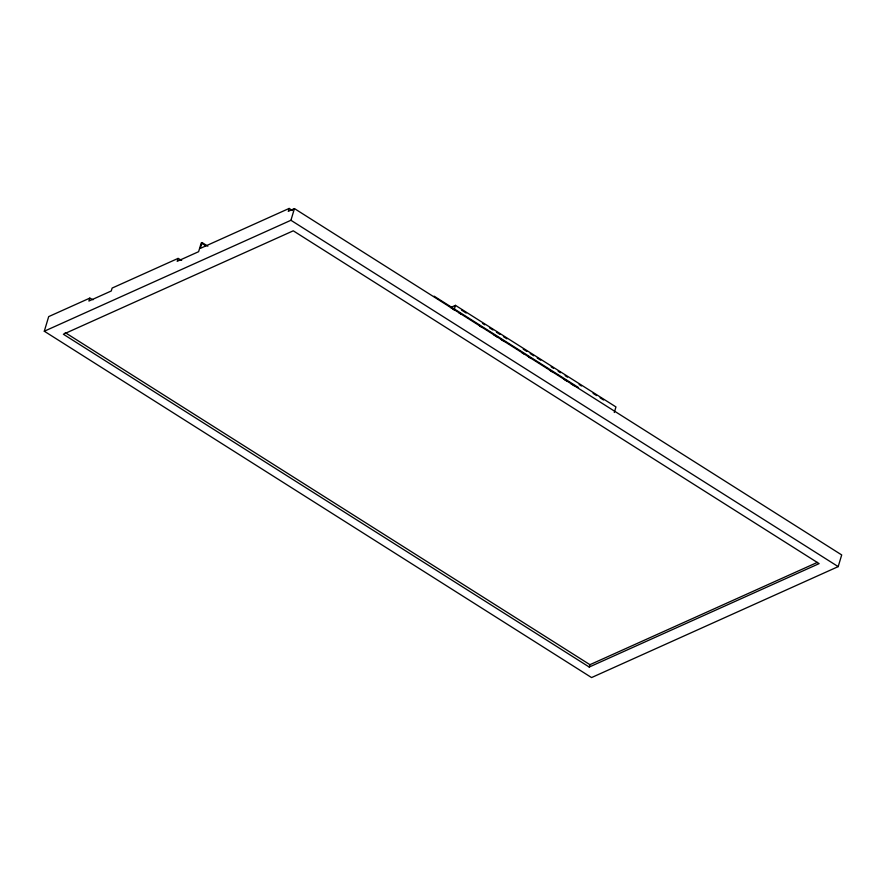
<?xml version="1.0" encoding="UTF-8"?>
<svg xmlns="http://www.w3.org/2000/svg" width="886" height="886" viewBox="0 0 886 886"><rect width="100%" height="100%" fill="white"/><g stroke="black" fill="none" stroke-linecap="round" stroke-linejoin="round"><path stroke-width="1.33" d="M292.446 210.525L289.157 208.431L288.282 211.355L294.44 208.587L841.7 554.935L838.189 566.619L591.56 677.568L44.3 331.22L48.686 316.612L89.796 298.117L93.052 299.745M89.796 298.117L88.921 301.041L111.259 290.985L112.134 288.072L178.075 258.402L181.663 260.318M178.075 258.402L177.2 261.326L198.608 251.69L201.244 242.93L202.074 242.554L207.845 246.197M202.074 242.554L200.325 248.401L289.157 208.431M44.3 331.22L290.929 220.282L294.44 208.587M454.13 309.801L455.47 305.36L615.958 406.929L614.286 412.477M589.223 667.036L819.129 563.618L293.266 230.814L63.36 334.232L589.223 667.036L589.932 664.688L817.324 562.411M450.453 307.619L455.47 305.36M461.528 310.1L466.18 313.046M482.482 323.357L484.808 324.841M489.471 327.787L492.959 329.991M496.459 332.206L499.948 334.41M503.436 336.625L506.936 338.84M523.238 349.15L526.727 351.365M530.216 353.569L533.715 355.784M537.204 357.999L540.704 360.203M551.181 366.837L553.506 368.31M558.158 371.256L560.495 372.729M565.146 375.675L567.483 377.148M579.123 384.524L581.449 385.997M593.088 393.362L596.588 395.577M600.077 397.781L603.576 399.996M434.096 296.168L578.536 387.581M451.827 308.295L454.153 309.768M458.826 312.725L461.152 314.198M479.813 326.015L482.15 327.488M493.812 334.864L497.312 337.079M500.811 339.294L504.311 341.509M521.81 352.584L524.147 354.057M528.809 357.014L531.135 358.487M549.796 370.304L552.133 371.777M563.795 379.164L567.295 381.379M570.794 383.583L574.294 385.798M290.929 220.282L838.189 566.619M202.396 243.661L205.851 245.843M65.232 332.638L589.932 664.688"/></g></svg>
